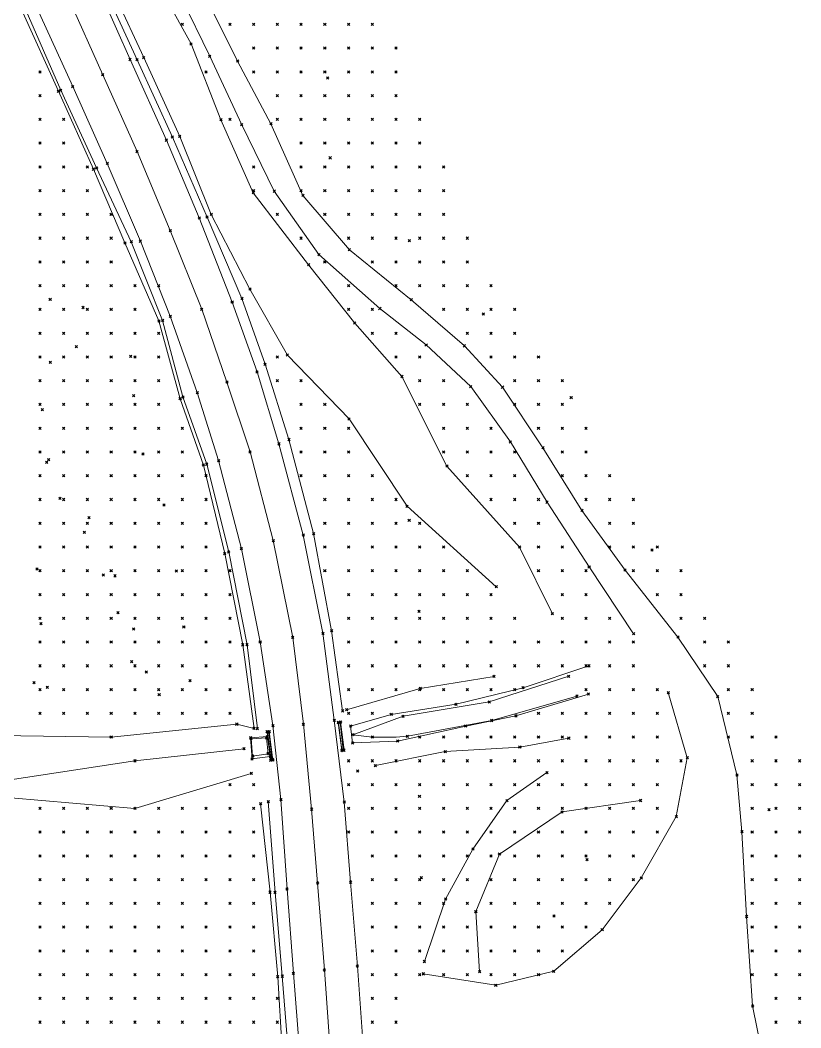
# Model space of a CAD drawing. Header units: metres. Extents: x 441556 to 446409, y 432338 to 461058.
# Drawn here: x 442443.4 to 442542, y 456340.5 to 456467.7 of the extents above; entities that cross this region are included whole.
import ezdxf

# ---------------------------------------------------------------- set-up
doc = ezdxf.new("R2010")
doc.units = ezdxf.units.M
doc.header["$MEASUREMENT"] = 0
doc.header["$PDMODE"] = 35
doc.header["$PDSIZE"] = 0.15
for name, color, linetype, lineweight in [('DTM-BRE-RevN_0', 2, 'Continuous', 0), ('DTM-BRE-RevN_GRP_ CAROSABIL', 2, 'Continuous', 0), ('DTM-BRE-RevN_GRP_AX', 2, 'Continuous', 0), ('DTM-BRE-RevN_GRP_CAMERA CADERE JOS', 2, 'Continuous', 0), ('DTM-BRE-RevN_GRP_CAMERA CADERE SUS', 2, 'Continuous', 0), ('DTM-BRE-RevN_GRP_DRUM DE PIATRA', 2, 'Continuous', 0), ('DTM-BRE-RevN_GRP_FIRUL APEI', 2, 'Continuous', 0), ('DTM-BRE-RevN_GRP_PARAPET BETON_JOS', 2, 'Continuous', 0), ('DTM-BRE-RevN_GRP_PARAPET BETON_SUS', 2, 'Continuous', 0), ('DTM-BRE-RevN_GRP_PARAPET METALIC', 2, 'Continuous', 0), ('DTM-BRE-RevN_GRP_RAU', 2, 'Continuous', 0), ('DTM-BRE-RevN_GRP_TALUZ JOS', 2, 'Continuous', 0), ('DTM-BRE-RevN_GRP_TALUZ SUS', 2, 'Continuous', 0), ('DTM-BRE-RevN_YP_RevK', 1, 'Continuous', 0), ('DTM-BRE-RevN_YP_RevK_0YP', 1, 'Continuous', 0), ('DTM-NOK-RevN_LIDAR_co_lidar', 91, 'Continuous', 0), ('DTM-NOK-RevN_RTK', 32, 'Continuous', 0)]:
    doc.layers.add(name, color=color, linetype=linetype, lineweight=lineweight)

msp = doc.modelspace()

# ---------------------------------------------------------------- linework, layer by layer
at = {"layer": 'DTM-BRE-RevN_0'}
msp.add_line((442485.156, 456378.57, 362.362), (442485.4, 456376.457, 362.264), dxfattribs=at)
at = {"layer": 'DTM-BRE-RevN_GRP_ CAROSABIL'}
for p, q in [((442453.118, 456472.096, 363.32), (442457.287, 456462.733, 363.395)), ((442445.336, 456469.636, 363.404), (442450.05, 456459.315, 363.387)), ((442457.287, 456462.733, 363.395), (442461.88, 456452.548, 363.47)), ((442450.05, 456459.315, 363.387), (442454.413, 456449.616, 363.423)), ((442461.88, 456452.548, 363.47), (442466.032, 456442.732, 363.598)), ((442454.413, 456449.616, 363.423), (442458.591, 456439.796, 363.486)), ((442466.032, 456442.732, 363.598), (442470.185, 456432.099, 363.715)), ((442458.591, 456439.796, 363.486), (442462.368, 456430.315, 363.522)), ((442470.185, 456432.099, 363.715), (442473.329, 456423.286, 363.771)), ((442462.368, 456430.315, 363.522), (442465.782, 456420.674, 363.568)), ((442473.329, 456423.286, 363.771), (442476.094, 456414.211, 363.845)), ((442465.782, 456420.674, 363.568), (442468.468, 456412.088, 363.626)), ((442476.094, 456414.211, 363.845), (442479.173, 456402.695, 363.879)), ((442468.468, 456412.088, 363.626), (442471.355, 456400.974, 363.659)), ((442479.173, 456402.695, 363.879), (442481.65, 456390.29, 363.858)), ((442471.355, 456400.974, 363.659), (442473.724, 456389.201, 363.646)), ((442481.65, 456390.29, 363.858), (442483.076, 456379.303, 363.857)), ((442473.724, 456389.201, 363.646), (442475.333, 456378.632, 363.679)), ((442483.076, 456379.303, 363.857), (442484.355, 456368.977, 363.865)), ((442475.333, 456378.632, 363.679), (442476.34, 456369.301, 363.765)), ((442476.34, 456369.301, 363.765), (442477.119, 456357.994, 363.806)), ((442484.355, 456368.977, 363.865), (442485.143, 456358.87, 363.88)), ((442485.143, 456358.87, 363.88), (442486.005, 456348.287, 363.817)), ((442477.119, 456357.994, 363.806), (442477.93, 456347.372, 363.917)), ((442486.005, 456348.287, 363.817), (442486.878, 456336.292, 363.698)), ((442477.93, 456347.372, 363.917), (442478.792, 456336.227, 363.826))]:
    msp.add_line(p, q, dxfattribs=at)
at = {"layer": 'DTM-BRE-RevN_GRP_AX'}
for p, q in [((442453.838, 456460.803, 363.414), (442449.432, 456470.713, 363.38)), ((442458.168, 456451.103, 363.469), (442453.838, 456460.803, 363.414)), ((442462.357, 456441.136, 363.558), (442458.168, 456451.103, 363.469)), ((442466.341, 456431.207, 363.6), (442462.357, 456441.136, 363.558)), ((442469.525, 456422.014, 363.668), (442466.341, 456431.207, 363.6)), ((442472.441, 456413.179, 363.734), (442469.525, 456422.014, 363.668)), ((442475.387, 456401.999, 363.786), (442472.441, 456413.179, 363.734)), ((442477.846, 456389.781, 363.769), (442475.387, 456401.999, 363.786)), ((442479.194, 456378.8, 363.782), (442477.846, 456389.781, 363.769)), ((442480.228, 456368.09, 363.837), (442479.194, 456378.8, 363.782)), ((442480.977, 456358.755, 363.836), (442480.228, 456368.09, 363.837)), ((442481.831, 456347.801, 363.813), (442480.977, 456358.755, 363.836)), ((442482.694, 456336.213, 363.773), (442481.831, 456347.801, 363.813))]:
    msp.add_line(p, q, dxfattribs=at)
at = {"layer": 'DTM-BRE-RevN_GRP_CAMERA CADERE JOS'}
for p, q in [((442472.572, 456376.983, 361.587), (442474.537, 456377.086, 361.693)), ((442472.773, 456374.794, 361.653), (442472.572, 456376.983, 361.587)), ((442474.537, 456377.086, 361.693), (442474.731, 456375.094, 361.7)), ((442474.731, 456375.094, 361.7), (442472.773, 456374.794, 361.653))]:
    msp.add_line(p, q, dxfattribs=at)
at = {"layer": 'DTM-BRE-RevN_GRP_CAMERA CADERE SUS'}
for p, q in [((442472.506, 456377.098, 363.563), (442474.642, 456377.258, 363.465)), ((442472.696, 456374.427, 363.49), (442472.506, 456377.098, 363.563)), ((442474.642, 456377.258, 363.465), (442474.996, 456374.73, 363.389)), ((442474.996, 456374.73, 363.389), (442472.696, 456374.427, 363.49))]:
    msp.add_line(p, q, dxfattribs=at)
at = {"layer": 'DTM-BRE-RevN_GRP_DRUM DE PIATRA'}
for p, q in [((442467.361, 456463.148, 359.989), (442462.612, 456472.888, 360.141)), ((442470.872, 456462.523, 359.844), (442466.137, 456471.992, 360.158)), ((442471.393, 456454.501, 359.556), (442467.361, 456463.148, 359.989)), ((442475.082, 456454.62, 359.578), (442470.872, 456462.523, 359.844)), ((442475.507, 456446.106, 359.486), (442471.393, 456454.501, 359.556)), ((442479.126, 456445.576, 359.543), (442475.082, 456454.62, 359.578)), ((442481.147, 456438.101, 358.918), (442475.507, 456446.106, 359.486)), ((442484.99, 456438.705, 358.394), (442479.126, 456445.576, 359.543)), ((442492.821, 456432.409, 357.343), (442484.99, 456438.705, 358.394)), ((442488.843, 456431.298, 357.827), (442481.147, 456438.101, 358.918)), ((442499.524, 456426.584, 357.148), (442492.821, 456432.409, 357.343)), ((442494.697, 456426.688, 357.427), (442488.843, 456431.298, 357.827)), ((442500.33, 456421.428, 357.344), (442494.697, 456426.688, 357.427)), ((442504.339, 456421.362, 357.465), (442499.524, 456426.584, 357.148)), ((442505.335, 456414.454, 357.712), (442500.33, 456421.428, 357.344)), ((442509.449, 456413.721, 357.722), (442504.339, 456421.362, 357.465)), ((442509.968, 456406.845, 357.968), (442505.335, 456414.454, 357.712)), ((442514.382, 456405.803, 358.012), (442509.449, 456413.721, 357.722)), ((442515.286, 456398.674, 358.222), (442509.968, 456406.845, 357.968)), ((442519.82, 456398.268, 358.151), (442514.382, 456405.803, 358.012)), ((442520.906, 456390.241, 358.509), (442515.286, 456398.674, 358.222)), ((442526.508, 456389.819, 358.44), (442519.82, 456398.268, 358.151)), ((442531.525, 456382.302, 358.539), (442526.508, 456389.819, 358.44)), ((442527.689, 456374.583, 358.777), (442525.28, 456382.797, 358.623)), ((442533.96, 456372.416, 358.948), (442531.525, 456382.302, 358.539)), ((442526.3, 456367.148, 359.172), (442527.689, 456374.583, 358.777)), ((442534.582, 456365.247, 359.062), (442533.96, 456372.416, 358.948)), ((442521.861, 456359.404, 359.561), (442526.3, 456367.148, 359.172)), ((442535.172, 456354.54, 359.38), (442534.582, 456365.247, 359.062)), ((442516.93, 456352.872, 359.964), (442521.861, 456359.404, 359.561)), ((442535.936, 456343.25, 359.613), (442535.172, 456354.54, 359.38)), ((442510.815, 456347.633, 360.697), (442516.93, 456352.872, 359.964)), ((442494.327, 456347.297, 363.164), (442503.499, 456345.862, 361.576)), ((442503.499, 456345.862, 361.576), (442510.815, 456347.633, 360.697)), ((442537.954, 456333.377, 359.667), (442535.936, 456343.25, 359.613))]:
    msp.add_line(p, q, dxfattribs=at)
at = {"layer": 'DTM-BRE-RevN_GRP_FIRUL APEI'}
for p, q in [((442502.669, 456381.626, 360.351), (442512.702, 456384.864, 359.31)), ((442491.778, 456379.823, 360.875), (442502.669, 456381.626, 360.351)), ((442502.976, 456379.281, 360.301), (442513.737, 456382.355, 359.23)), ((442492.333, 456377.292, 360.782), (442502.976, 456379.281, 360.301)), ((442471.688, 456375.71, 362.218), (442457.9, 456374.189, 367.179)), ((442457.9, 456374.189, 367.179), (442441.598, 456371.715, 369.459))]:
    msp.add_line(p, q, dxfattribs=at)
at = {"layer": 'DTM-BRE-RevN_GRP_PARAPET BETON_JOS'}
for p, q in [((442483.59, 456379.04, 363.876), (442483.889, 456379.101, 363.755)), ((442484.062, 456375.477, 363.831), (442483.59, 456379.04, 363.876)), ((442483.889, 456379.101, 363.755), (442484.318, 456375.534, 363.654)), ((442474.6, 456377.878, 363.492), (442474.866, 456377.873, 363.708)), ((442475.073, 456374.263, 363.659), (442474.6, 456377.878, 363.492)), ((442474.866, 456377.873, 363.708), (442475.327, 456374.28, 363.649)), ((442484.318, 456375.534, 363.654), (442484.062, 456375.477, 363.831)), ((442475.327, 456374.28, 363.649), (442475.073, 456374.263, 363.659))]:
    msp.add_line(p, q, dxfattribs=at)
at = {"layer": 'DTM-BRE-RevN_GRP_PARAPET BETON_SUS'}
for p, q in [((442483.612, 456379.018, 364.231), (442483.822, 456379.064, 364.188)), ((442484.057, 456375.543, 364.179), (442483.612, 456379.018, 364.231)), ((442483.822, 456379.064, 364.188), (442484.23, 456375.563, 364.173)), ((442474.661, 456377.82, 364.053), (442474.832, 456377.866, 364.051)), ((442475.096, 456374.33, 364.06), (442474.661, 456377.82, 364.053)), ((442474.832, 456377.866, 364.051), (442475.242, 456374.376, 364.08)), ((442484.23, 456375.563, 364.173), (442484.057, 456375.543, 364.179)), ((442475.242, 456374.376, 364.08), (442475.096, 456374.33, 364.06))]:
    msp.add_line(p, q, dxfattribs=at)
at = {"layer": 'DTM-BRE-RevN_GRP_PARAPET METALIC'}
for p, q in [((442458.179, 456462.701, 363.413), (442453.759, 456472.385, 363.329)), ((442462.636, 456452.941, 363.464), (442458.179, 456462.701, 363.413)), ((442467.021, 456442.836, 363.566), (442462.636, 456452.941, 363.464)), ((442471.425, 456432.569, 363.775), (442467.021, 456442.836, 363.566)), ((442474.353, 456424.25, 363.85), (442471.425, 456432.569, 363.775)), ((442477.364, 456414.757, 363.899), (442474.353, 456424.25, 363.85)), ((442480.482, 456402.875, 363.892), (442477.364, 456414.757, 363.899)), ((442482.741, 456390.609, 363.848), (442480.482, 456402.875, 363.892)), ((442484.14, 456380.5, 363.814), (442482.741, 456390.609, 363.848))]:
    msp.add_line(p, q, dxfattribs=at)
at = {"layer": 'DTM-BRE-RevN_GRP_RAU'}
for p, q in [((442493.956, 456383.336, 363.625), (442503.27, 456384.849, 363.128)), ((442484.644, 456380.645, 363.656), (442493.956, 456383.336, 363.625)), ((442470.777, 456378.821, 365.528), (442454.901, 456377.188, 368.7)), ((442454.901, 456377.188, 368.7), (442439.932, 456377.407, 372.011)), ((442506.53, 456375.923, 364.198), (442512.721, 456377.052, 364.38)), ((442488.281, 456373.598, 364.129), (442497.103, 456375.35, 363.68)), ((442497.103, 456375.35, 363.68), (442506.53, 456375.923, 364.198)), ((442472.599, 456372.6, 364.838), (442457.9, 456368.19, 368.125)), ((442457.9, 456368.19, 368.125), (442442.238, 456369.53, 370.838))]:
    msp.add_line(p, q, dxfattribs=at)
at = {"layer": 'DTM-BRE-RevN_GRP_TALUZ JOS'}
for p, q in [((442464.992, 456464.694, 360.155), (442459.587, 456474.546, 360.366)), ((442468.763, 456455.122, 359.827), (442464.992, 456464.694, 360.155)), ((442472.845, 456445.903, 359.755), (442468.763, 456455.122, 359.827)), ((442479.84, 456436.82, 359.126), (442472.845, 456445.903, 359.755)), ((442485.668, 456429.452, 358.102), (442479.84, 456436.82, 359.126)), ((442491.628, 456422.71, 358.154), (442485.668, 456429.452, 358.102)), ((442497.312, 456411.394, 358.505), (442491.628, 456422.71, 358.154)), ((442506.496, 456401.183, 358.088), (442497.312, 456411.394, 358.505)), ((442510.647, 456392.768, 358.416), (442506.496, 456401.183, 358.088)), ((442506.931, 456383.411, 359.918), (442515.251, 456386.182, 359.004)), ((442498.483, 456381.328, 360.724), (442506.931, 456383.411, 359.918)), ((442506.031, 456379.869, 360.017), (442515.197, 456382.612, 359.066)), ((442490.274, 456380.052, 360.973), (442498.483, 456381.328, 360.724)), ((442499.694, 456378.583, 360.628), (442506.031, 456379.869, 360.017)), ((442491.089, 456376.688, 360.859), (442499.694, 456378.583, 360.628)), ((442511.861, 456367.739, 359.924), (442521.782, 456369.182, 359.381)), ((442503.961, 456362.424, 360.902), (442511.861, 456367.739, 359.924)), ((442500.972, 456355.165, 360.83), (442503.961, 456362.424, 360.902)), ((442501.439, 456347.569, 361.724), (442500.972, 456355.165, 360.83))]:
    msp.add_line(p, q, dxfattribs=at)
at = {"layer": 'DTM-BRE-RevN_GRP_TALUZ SUS'}
for p, q in [((442459.009, 456462.978, 363.352), (442454.361, 456473.084, 363.25)), ((442463.568, 456453.018, 363.387), (442459.009, 456462.978, 363.352)), ((442467.54, 456443.18, 363.533), (442463.568, 456453.018, 363.387)), ((442472.434, 456433.739, 363.63), (442467.54, 456443.18, 363.533)), ((442477.163, 456425.423, 363.45), (442472.434, 456433.739, 363.63)), ((442484.95, 456417.354, 363.183), (442477.163, 456425.423, 363.45)), ((442492.276, 456406.327, 362.898), (442484.95, 456417.354, 363.183)), ((442503.543, 456396.176, 362.347), (442492.276, 456406.327, 362.898)), ((442504.896, 456369.176, 364.293), (442509.956, 456372.708, 364.692)), ((442500.599, 456363.054, 364.043), (442504.896, 456369.176, 364.293)), ((442497.159, 456356.738, 363.969), (442500.599, 456363.054, 364.043)), ((442494.481, 456348.854, 363.256), (442497.159, 456356.738, 363.969))]:
    msp.add_line(p, q, dxfattribs=at)
at = {"layer": 'DTM-BRE-RevN_YP_RevK'}
for p, q in [((442472.953, 456378.28, 363.806), (442470.777, 456378.821, 365.528)), ((442490.274, 456380.052, 360.973), (442485.156, 456378.57, 362.362)), ((442491.778, 456379.823, 360.875), (442485.432, 456377.492, 361.371)), ((442485.4, 456376.457, 362.264), (442491.089, 456376.688, 360.859)), ((442487.894, 456377.188, 362.128), (442485.432, 456377.492, 361.371)), ((442490.893, 456377.188, 362.083), (442487.894, 456377.188, 362.128)), ((442492.333, 456377.292, 360.782), (442490.893, 456377.188, 362.083))]:
    msp.add_line(p, q, dxfattribs=at)
at = {"layer": 'DTM-BRE-RevN_YP_RevK_0YP'}
for p, q in [((442448.245, 456458.72, 363.536), (442443.749, 456468.678, 363.455)), ((442444.148, 456468.856, 363.085), (442448.529, 456458.84, 363.201)), ((442452.671, 456448.887, 363.514), (442448.245, 456458.72, 363.536)), ((442448.529, 456458.84, 363.201), (442453.053, 456449.045, 363.116)), ((442456.632, 456439.572, 363.867), (442452.671, 456448.887, 363.514)), ((442453.053, 456449.045, 363.116), (442457.445, 456439.715, 363.145)), ((442460.934, 456429.727, 363.683), (442456.632, 456439.572, 363.867)), ((442457.445, 456439.715, 363.145), (442461.39, 456429.797, 363.196)), ((442463.617, 456419.907, 364.178), (442460.934, 456429.727, 363.683)), ((442461.39, 456429.797, 363.196), (442463.972, 456420.132, 363.264)), ((442466.554, 456411.527, 363.94), (442463.617, 456419.907, 364.178)), ((442463.972, 456420.132, 363.264), (442466.983, 456411.641, 363.321)), ((442469.257, 456400.357, 363.941), (442466.554, 456411.527, 363.94)), ((442466.983, 456411.641, 363.321), (442469.746, 456400.561, 363.494)), ((442469.746, 456400.561, 363.494), (442472.067, 456388.843, 363.26)), ((442471.53, 456388.833, 363.961), (442469.257, 456400.357, 363.941)), ((442472.953, 456378.28, 363.806), (442471.53, 456388.833, 363.961)), ((442472.067, 456388.843, 363.26), (442473.372, 456378.251, 363.073)), ((442474.973, 456357.611, 364.089), (442473.775, 456368.782, 364.138)), ((442474.74, 456369.045, 363.59), (442475.599, 456357.572, 363.596)), ((442475.941, 456346.931, 364.091), (442474.973, 456357.611, 364.089)), ((442475.599, 456357.572, 363.596), (442476.517, 456347.003, 363.765)), ((442476.517, 456347.003, 363.765), (442477.389, 456336.115, 363.765)), ((442476.588, 456336.018, 364.166), (442475.941, 456346.931, 364.091))]:
    msp.add_line(p, q, dxfattribs=at)
at = {"layer": 'DTM-NOK-RevN_LIDAR_co_lidar'}
for p in [(442463.899, 456467.169, 360.399), (442469.898, 456467.169, 360.074), (442472.897, 456467.169, 359.987), (442475.896, 456467.169, 359.946), (442478.896, 456467.169, 360.051), (442481.895, 456467.169, 360.268), (442484.894, 456467.169, 359.397), (442487.894, 456467.169, 357.915), (442472.897, 456464.169, 360.016), (442475.896, 456464.169, 359.913), (442478.896, 456464.169, 359.947), (442481.895, 456464.169, 360.181), (442484.894, 456464.169, 359.745), (442487.894, 456464.169, 358.249), (442490.893, 456464.169, 357.22), (442445.903, 456461.17, 363.75), (442466.898, 456461.17, 360.299), (442472.897, 456461.17, 359.988), (442475.896, 456461.17, 359.901), (442478.896, 456461.17, 359.867), (442481.895, 456461.17, 360.134), (442484.894, 456461.17, 360.016), (442487.894, 456461.17, 358.785), (442490.893, 456461.17, 357.385), (442445.903, 456458.171, 363.868), (442475.896, 456458.171, 359.872), (442478.896, 456458.171, 359.861), (442481.895, 456458.171, 360.275), (442484.894, 456458.171, 360.285), (442487.894, 456458.171, 359.189), (442490.893, 456458.171, 357.624), (442445.903, 456455.171, 363.963), (442448.902, 456455.171, 363.765), (442469.898, 456455.171, 360.143), (442475.896, 456455.171, 359.843), (442478.896, 456455.171, 359.871), (442481.895, 456455.171, 360.117), (442484.894, 456455.171, 360.263), (442487.894, 456455.171, 359.278), (442490.893, 456455.171, 357.868), (442493.892, 456455.171, 357.067), (442445.903, 456452.172, 364.042), (442448.902, 456452.172, 363.896), (442478.896, 456452.172, 359.845), (442481.895, 456452.172, 359.905), (442484.894, 456452.172, 360.077), (442487.894, 456452.172, 359.231), (442490.893, 456452.172, 358.039), (442493.892, 456452.172, 357.215), (442445.903, 456449.173, 364.182), (442448.902, 456449.173, 364.151), (442451.901, 456449.173, 363.948), (442472.897, 456449.173, 360.002), (442478.896, 456449.173, 359.788), (442481.895, 456449.173, 359.871), (442484.894, 456449.173, 359.981), (442487.894, 456449.173, 359.366), (442490.893, 456449.173, 358.229), (442493.892, 456449.173, 357.376), (442496.892, 456449.173, 356.999), (442445.903, 456446.173, 364.481), (442448.902, 456446.173, 364.56), (442451.901, 456446.173, 364.428), (442472.897, 456446.173, 360.279), (442478.896, 456446.173, 359.758), (442481.895, 456446.173, 359.751), (442484.894, 456446.173, 359.896), (442487.894, 456446.173, 359.436), (442490.893, 456446.173, 358.489), (442493.892, 456446.173, 357.578), (442496.892, 456446.173, 357.063), (442445.903, 456443.174, 364.783), (442448.902, 456443.174, 365.029), (442451.901, 456443.174, 365.004), (442454.901, 456443.174, 364.32), (442475.896, 456443.174, 359.885), (442481.895, 456443.174, 359.503), (442484.894, 456443.174, 359.585), (442487.894, 456443.174, 359.178), (442490.893, 456443.174, 358.586), (442493.892, 456443.174, 357.839), (442496.892, 456443.174, 357.212), (442445.903, 456440.175, 365), (442448.902, 456440.175, 365.413), (442451.901, 456440.175, 365.511), (442454.901, 456440.175, 364.903), (442478.896, 456440.175, 359.607), (442484.894, 456440.175, 359.052), (442487.894, 456440.175, 358.796), (442490.893, 456440.175, 358.456), (442493.892, 456440.175, 358.068), (442496.892, 456440.175, 357.402), (442499.891, 456440.175, 357.118), (442445.903, 456437.175, 365.341), (442448.902, 456437.175, 365.754), (442451.901, 456437.175, 365.893), (442454.901, 456437.175, 365.399), (442481.895, 456437.175, 359.068), (442487.894, 456437.175, 358.365), (442490.893, 456437.175, 358.274), (442493.892, 456437.175, 358.099), (442496.892, 456437.175, 357.518), (442499.891, 456437.175, 357.156), (442445.903, 456434.176, 365.653), (442448.902, 456434.176, 365.953), (442451.901, 456434.176, 366.085), (442454.901, 456434.176, 365.812), (442457.9, 456434.176, 364.9), (442460.9, 456434.176, 363.738), (442484.894, 456434.176, 358.497), (442490.893, 456434.176, 357.967), (442493.892, 456434.176, 357.821), (442496.892, 456434.176, 357.457), (442499.891, 456434.176, 357.209), (442502.89, 456434.176, 357.315), (442445.903, 456431.177, 365.956), (442448.902, 456431.177, 366.131), (442451.901, 456431.177, 366.249), (442454.901, 456431.177, 366.107), (442457.9, 456431.177, 365.419), (442484.894, 456431.177, 358.636), (442487.894, 456431.177, 358.092), (442496.892, 456431.177, 357.364), (442499.891, 456431.177, 357.265), (442502.89, 456431.177, 357.336), (442505.89, 456431.177, 357.512), (442445.903, 456428.177, 366.311), (442448.902, 456428.177, 366.434), (442451.901, 456428.177, 366.531), (442454.901, 456428.177, 366.358), (442457.9, 456428.177, 365.771), (442460.9, 456428.177, 364.537), (442487.894, 456428.177, 358.31), (442490.893, 456428.177, 357.958), (442499.891, 456428.177, 357.354), (442502.89, 456428.177, 357.366), (442505.89, 456428.177, 357.5), (442445.903, 456425.178, 366.701), (442448.902, 456425.178, 366.69), (442451.901, 456425.178, 366.736), (442454.901, 456425.178, 366.65), (442457.9, 456425.178, 366.25), (442460.9, 456425.178, 365.225), (442475.896, 456425.178, 363.923), (442490.893, 456425.178, 358.263), (442493.892, 456425.178, 357.876), (442502.89, 456425.178, 357.462), (442505.89, 456425.178, 357.547), (442508.889, 456425.178, 357.686), (442445.903, 456422.179, 367.05), (442448.902, 456422.179, 366.993), (442451.901, 456422.179, 367.002), (442454.901, 456422.179, 366.877), (442457.9, 456422.179, 366.512), (442460.9, 456422.179, 365.687), (442475.896, 456422.179, 363.981), (442478.896, 456422.179, 363.887), (442493.892, 456422.179, 358.208), (442496.892, 456422.179, 357.771), (442505.89, 456422.179, 357.663), (442508.889, 456422.179, 357.763), (442511.888, 456422.179, 357.778), (442445.903, 456419.179, 367.466), (442448.902, 456419.179, 367.366), (442451.901, 456419.179, 367.28), (442454.901, 456419.179, 367.093), (442457.9, 456419.179, 366.8), (442460.9, 456419.179, 366.129), (442478.896, 456419.179, 364.071), (442481.895, 456419.179, 363.8), (442493.892, 456419.179, 358.698), (442496.892, 456419.179, 358.002), (442499.891, 456419.179, 357.701), (442505.89, 456419.179, 357.787), (442508.889, 456419.179, 357.911), (442511.888, 456419.179, 357.983), (442445.903, 456416.18, 367.928), (442448.902, 456416.18, 367.715), (442451.901, 456416.18, 367.466), (442454.901, 456416.18, 367.208), (442457.9, 456416.18, 366.961), (442460.9, 456416.18, 366.548), (442463.899, 456416.18, 365.463), (442478.896, 456416.18, 364.141), (442481.895, 456416.18, 364.081), (442484.894, 456416.18, 363.72), (442496.892, 456416.18, 358.271), (442499.891, 456416.18, 357.812), (442502.89, 456416.18, 357.75), (442508.889, 456416.18, 357.972), (442511.888, 456416.18, 358.127), (442514.888, 456416.18, 358.034), (442445.903, 456413.181, 368.185), (442448.902, 456413.181, 367.903), (442451.901, 456413.181, 367.673), (442454.901, 456413.181, 367.437), (442457.9, 456413.181, 367.17), (442460.9, 456413.181, 366.771), (442463.899, 456413.181, 365.861), (442478.896, 456413.181, 364.096), (442481.895, 456413.181, 364.146), (442484.894, 456413.181, 363.862), (442496.892, 456413.181, 358.835), (442499.891, 456413.181, 358.112), (442502.89, 456413.181, 357.871), (442505.89, 456413.181, 357.911), (442511.888, 456413.181, 358.221), (442514.888, 456413.181, 358.232), (442445.903, 456410.181, 368.476), (442448.902, 456410.181, 368.202), (442451.901, 456410.181, 367.998), (442454.901, 456410.181, 367.68), (442457.9, 456410.181, 367.278), (442460.9, 456410.181, 366.719), (442463.899, 456410.181, 366.049), (442466.898, 456410.181, 364.435), (442478.896, 456410.181, 364.093), (442481.895, 456410.181, 364.192), (442484.894, 456410.181, 363.877), (442487.894, 456410.181, 363.558), (442499.891, 456410.181, 358.623), (442502.89, 456410.181, 358.069), (442505.89, 456410.181, 357.996), (442511.888, 456410.181, 358.219), (442514.888, 456410.181, 358.339), (442517.887, 456410.181, 357.706), (442445.903, 456407.182, 368.759), (442448.902, 456407.182, 368.522), (442451.901, 456407.182, 368.21), (442454.901, 456407.182, 367.849), (442457.9, 456407.182, 367.467), (442460.9, 456407.182, 366.996), (442463.899, 456407.182, 366.277), (442466.898, 456407.182, 365.049), (442481.895, 456407.182, 364.111), (442484.894, 456407.182, 363.825), (442487.894, 456407.182, 363.498), (442490.893, 456407.182, 363.284), (442502.89, 456407.182, 358.546), (442505.89, 456407.182, 358.133), (442508.889, 456407.182, 358.063), (442514.888, 456407.182, 358.363), (442517.887, 456407.182, 358.177), (442520.886, 456407.182, 357.221), (442445.903, 456404.183, 369.125), (442448.902, 456404.183, 368.829), (442451.901, 456404.183, 368.45), (442454.901, 456404.183, 368.049), (442457.9, 456404.183, 367.617), (442460.9, 456404.183, 367.074), (442463.899, 456404.183, 366.43), (442466.898, 456404.183, 365.4), (442481.895, 456404.183, 364.119), (442484.894, 456404.183, 364.082), (442487.894, 456404.183, 363.634), (442490.893, 456404.183, 363.368), (442493.892, 456404.183, 363.073), (442505.89, 456404.183, 358.375), (442508.889, 456404.183, 358.133), (442517.887, 456404.183, 358.406), (442520.886, 456404.183, 358.024), (442445.903, 456401.183, 369.45), (442448.902, 456401.183, 369.123), (442451.901, 456401.183, 368.695), (442454.901, 456401.183, 368.297), (442457.9, 456401.183, 367.78), (442460.9, 456401.183, 367.197), (442463.899, 456401.183, 366.594), (442466.898, 456401.183, 365.71), (442481.895, 456401.183, 364.12), (442484.894, 456401.183, 364.196), (442487.894, 456401.183, 363.987), (442490.893, 456401.183, 363.485), (442493.892, 456401.183, 363.294), (442496.892, 456401.183, 362.874), (442508.889, 456401.183, 358.415), (442511.888, 456401.183, 358.292), (442517.887, 456401.183, 358.47), (442520.886, 456401.183, 358.49), (442523.886, 456401.183, 358.264), (442445.903, 456398.184, 369.729), (442448.902, 456398.184, 369.325), (442451.901, 456398.184, 368.851), (442454.901, 456398.184, 368.385), (442457.9, 456398.184, 367.876), (442460.9, 456398.184, 367.325), (442463.899, 456398.184, 366.789), (442466.898, 456398.184, 365.95), (442469.898, 456398.184, 364.119), (442481.895, 456398.184, 364.089), (442484.894, 456398.184, 364.295), (442487.894, 456398.184, 364.248), (442490.893, 456398.184, 363.86), (442493.892, 456398.184, 363.422), (442496.892, 456398.184, 363.068), (442499.891, 456398.184, 362.64), (442508.889, 456398.184, 359.048), (442511.888, 456398.184, 358.611), (442514.888, 456398.184, 358.434), (442520.886, 456398.184, 358.587), (442523.886, 456398.184, 358.686), (442526.885, 456398.184, 358.597), (442445.903, 456395.184, 369.94), (442448.902, 456395.184, 369.56), (442451.901, 456395.184, 369.027), (442454.901, 456395.184, 368.457), (442457.9, 456395.184, 367.913), (442460.9, 456395.184, 367.44), (442463.899, 456395.184, 366.926), (442466.898, 456395.184, 366.116), (442469.898, 456395.184, 364.395), (442484.894, 456395.184, 364.309), (442487.894, 456395.184, 364.304), (442490.893, 456395.184, 364.116), (442493.892, 456395.184, 363.62), (442496.892, 456395.184, 363.26), (442499.891, 456395.184, 363.058), (442502.89, 456395.184, 362.552), (442511.888, 456395.184, 358.977), (442514.888, 456395.184, 358.607), (442523.886, 456395.184, 358.744), (442526.885, 456395.184, 358.86), (442445.903, 456392.185, 370.262), (442448.902, 456392.185, 369.762), (442451.901, 456392.185, 369.238), (442454.901, 456392.185, 368.679), (442457.9, 456392.185, 368.033), (442460.9, 456392.185, 367.451), (442463.899, 456392.185, 366.964), (442466.898, 456392.185, 366.285), (442469.898, 456392.185, 364.96), (442484.894, 456392.185, 364.247), (442487.894, 456392.185, 364.369), (442490.893, 456392.185, 364.201), (442493.892, 456392.185, 363.783), (442496.892, 456392.185, 363.458), (442499.891, 456392.185, 363.276), (442502.89, 456392.185, 362.911), (442505.89, 456392.185, 361.637), (442511.888, 456392.185, 359.202), (442514.888, 456392.185, 358.792), (442517.887, 456392.185, 358.642), (442526.885, 456392.185, 358.86), (442529.884, 456392.185, 359.022), (442445.903, 456389.186, 370.529), (442448.902, 456389.186, 369.98), (442451.901, 456389.186, 369.456), (442454.901, 456389.186, 368.847), (442457.9, 456389.186, 368.188), (442460.9, 456389.186, 367.568), (442463.899, 456389.186, 367.068), (442466.898, 456389.186, 366.386), (442469.898, 456389.186, 365.381), (442484.894, 456389.186, 364.133), (442487.894, 456389.186, 364.345), (442490.893, 456389.186, 364.263), (442493.892, 456389.186, 363.964), (442496.892, 456389.186, 363.711), (442499.891, 456389.186, 363.519), (442502.89, 456389.186, 363.049), (442505.89, 456389.186, 361.873), (442508.889, 456389.186, 360.422), (442511.888, 456389.186, 359.435), (442514.888, 456389.186, 358.977), (442517.887, 456389.186, 358.824), (442520.886, 456389.186, 358.752), (442529.884, 456389.186, 358.965), (442532.884, 456389.186, 359.07), (442445.903, 456386.186, 370.764), (442448.902, 456386.186, 370.222), (442451.901, 456386.186, 369.63), (442454.901, 456386.186, 368.939), (442457.9, 456386.186, 368.246), (442460.9, 456386.186, 367.649), (442463.899, 456386.186, 367.172), (442466.898, 456386.186, 366.546), (442469.898, 456386.186, 365.485), (442484.894, 456386.186, 364.044), (442487.894, 456386.186, 364.278), (442490.893, 456386.186, 364.277), (442493.892, 456386.186, 364.063), (442496.892, 456386.186, 363.871), (442499.891, 456386.186, 363.643), (442502.89, 456386.186, 362.97), (442505.89, 456386.186, 361.832), (442508.889, 456386.186, 360.574), (442511.888, 456386.186, 359.607), (442514.888, 456386.186, 359.152), (442517.887, 456386.186, 358.99), (442520.886, 456386.186, 358.874), (442529.884, 456386.186, 358.895), (442532.884, 456386.186, 358.97), (442445.903, 456383.187, 370.89), (442448.902, 456383.187, 370.279), (442451.901, 456383.187, 369.605), (442454.901, 456383.187, 368.914), (442457.9, 456383.187, 368.236), (442460.9, 456383.187, 367.682), (442463.899, 456383.187, 367.268), (442466.898, 456383.187, 366.774), (442469.898, 456383.187, 365.763), (442484.894, 456383.187, 363.965), (442487.894, 456383.187, 364.003), (442490.893, 456383.187, 363.917), (442493.892, 456383.187, 363.572), (442496.892, 456383.187, 363.211), (442499.891, 456383.187, 362.793), (442502.89, 456383.187, 362.084), (442505.89, 456383.187, 361.2), (442514.888, 456383.187, 359.529), (442517.887, 456383.187, 359.232), (442520.886, 456383.187, 358.943), (442523.886, 456383.187, 358.807), (442532.884, 456383.187, 358.882), (442535.883, 456383.187, 358.985), (442445.903, 456380.188, 370.945), (442448.902, 456380.188, 370.333), (442451.901, 456380.188, 369.506), (442454.901, 456380.188, 368.857), (442457.9, 456380.188, 368.292), (442460.9, 456380.188, 367.879), (442463.899, 456380.188, 367.449), (442466.898, 456380.188, 366.929), (442469.898, 456380.188, 365.807), (442484.894, 456380.188, 363.167), (442487.894, 456380.188, 362.814), (442508.889, 456380.188, 361.286), (442511.888, 456380.188, 361.311), (442514.888, 456380.188, 360.903), (442517.887, 456380.188, 360.106), (442520.886, 456380.188, 359.313), (442523.886, 456380.188, 358.907), (442532.884, 456380.188, 358.877), (442535.883, 456380.188, 359.062), (442454.901, 456377.188, 368.7), (442487.894, 456377.188, 362.128), (442493.892, 456377.188, 362.161), (442496.892, 456377.188, 362.324), (442499.891, 456377.188, 362.53), (442502.89, 456377.188, 362.584), (442505.89, 456377.188, 362.843), (442508.889, 456377.188, 363.361), (442511.888, 456377.188, 363.395), (442514.888, 456377.188, 362.642), (442517.887, 456377.188, 361.525), (442520.886, 456377.188, 360.321), (442523.886, 456377.188, 359.313), (442532.884, 456377.188, 358.955), (442535.883, 456377.188, 359.151), (442538.882, 456377.188, 359.063), (442457.9, 456374.189, 367.179), (442484.894, 456374.189, 363.443), (442487.894, 456374.189, 363.438), (442490.893, 456374.189, 363.596), (442493.892, 456374.189, 363.803), (442496.892, 456374.189, 364.01), (442499.891, 456374.189, 364.181), (442502.89, 456374.189, 364.285), (442505.89, 456374.189, 364.371), (442508.889, 456374.189, 364.29), (442511.888, 456374.189, 363.781), (442514.888, 456374.189, 363.012), (442517.887, 456374.189, 362.217), (442520.886, 456374.189, 361.05), (442523.886, 456374.189, 359.716), (442526.885, 456374.189, 359.231), (442535.883, 456374.189, 359.237), (442538.882, 456374.189, 359.231), (442541.882, 456374.189, 359.196), (442469.898, 456371.19, 365.972), (442472.897, 456371.19, 364.938), (442484.894, 456371.19, 364.089), (442487.894, 456371.19, 364.341), (442490.893, 456371.19, 364.444), (442493.892, 456371.19, 364.358), (442496.892, 456371.19, 364.413), (442499.891, 456371.19, 364.43), (442502.89, 456371.19, 364.384), (442505.89, 456371.19, 364.184), (442508.889, 456371.19, 363.49), (442511.888, 456371.19, 362.581), (442514.888, 456371.19, 362.024), (442517.887, 456371.19, 361.451), (442520.886, 456371.19, 360.419), (442523.886, 456371.19, 359.614), (442535.883, 456371.19, 359.385), (442538.882, 456371.19, 359.415), (442541.882, 456371.19, 359.256), (442445.903, 456368.19, 370.206), (442448.902, 456368.19, 369.796), (442451.901, 456368.19, 369.299), (442454.901, 456368.19, 368.7), (442457.9, 456368.19, 368.125), (442460.9, 456368.19, 367.448), (442463.899, 456368.19, 367.316), (442466.898, 456368.19, 366.735), (442469.898, 456368.19, 366.367), (442472.897, 456368.19, 365.353), (442484.894, 456368.19, 364.027), (442487.894, 456368.19, 364.116), (442490.893, 456368.19, 364.239), (442493.892, 456368.19, 364.262), (442496.892, 456368.19, 364.29), (442499.891, 456368.19, 364.228), (442502.89, 456368.19, 363.956), (442505.89, 456368.19, 362.96), (442508.889, 456368.19, 361.67), (442511.888, 456368.19, 360.867), (442514.888, 456368.19, 360.426), (442517.887, 456368.19, 360.108), (442520.886, 456368.19, 359.705), (442523.886, 456368.19, 359.481), (442535.883, 456368.19, 359.507), (442538.882, 456368.19, 359.568), (442541.882, 456368.19, 359.416), (442445.903, 456365.191, 370.114), (442448.902, 456365.191, 369.476), (442451.901, 456365.191, 368.807), (442454.901, 456365.191, 368.01), (442457.9, 456365.191, 367.546), (442460.9, 456365.191, 367.094), (442463.899, 456365.191, 366.664), (442466.898, 456365.191, 366.114), (442469.898, 456365.191, 365.568), (442472.897, 456365.191, 365.131), (442484.894, 456365.191, 364.021), (442487.894, 456365.191, 364.055), (442490.893, 456365.191, 364.079), (442493.892, 456365.191, 364.118), (442496.892, 456365.191, 364.109), (442499.891, 456365.191, 363.754), (442502.89, 456365.191, 362.845), (442505.89, 456365.191, 361.411), (442508.889, 456365.191, 360.34), (442511.888, 456365.191, 360.053), (442514.888, 456365.191, 359.904), (442517.887, 456365.191, 359.762), (442520.886, 456365.191, 359.68), (442523.886, 456365.191, 359.589), (442535.883, 456365.191, 359.445), (442538.882, 456365.191, 359.505), (442541.882, 456365.191, 359.482), (442445.903, 456362.192, 370.211), (442448.902, 456362.192, 369.504), (442451.901, 456362.192, 368.897), (442454.901, 456362.192, 368.333), (442457.9, 456362.192, 367.841), (442460.9, 456362.192, 367.342), (442463.899, 456362.192, 366.844), (442466.898, 456362.192, 366.496), (442469.898, 456362.192, 365.981), (442472.897, 456362.192, 365.272), (442487.894, 456362.192, 364.057), (442490.893, 456362.192, 364.042), (442493.892, 456362.192, 364.089), (442496.892, 456362.192, 363.875), (442499.891, 456362.192, 362.627), (442502.89, 456362.192, 361.265), (442505.89, 456362.192, 360.597), (442508.889, 456362.192, 360.323), (442511.888, 456362.192, 360.161), (442514.888, 456362.192, 360.013), (442517.887, 456362.192, 359.833), (442520.886, 456362.192, 359.752), (442535.883, 456362.192, 359.413), (442538.882, 456362.192, 359.465), (442541.882, 456362.192, 359.519), (442445.903, 456359.192, 370.779), (442448.902, 456359.192, 370.014), (442451.901, 456359.192, 369.314), (442454.901, 456359.192, 368.601), (442457.9, 456359.192, 368.117), (442460.9, 456359.192, 367.651), (442463.899, 456359.192, 367.118), (442466.898, 456359.192, 366.712), (442469.898, 456359.192, 366.245), (442472.897, 456359.192, 365.286), (442487.894, 456359.192, 364.052), (442490.893, 456359.192, 364.042), (442493.892, 456359.192, 364.106), (442496.892, 456359.192, 363.822), (442499.891, 456359.192, 362.287), (442502.89, 456359.192, 360.877), (442505.89, 456359.192, 360.484), (442508.889, 456359.192, 360.375), (442511.888, 456359.192, 360.211), (442514.888, 456359.192, 360.091), (442517.887, 456359.192, 359.925), (442520.886, 456359.192, 359.827), (442535.883, 456359.192, 359.482), (442538.882, 456359.192, 359.525), (442541.882, 456359.192, 359.62), (442445.903, 456356.193, 370.826), (442448.902, 456356.193, 370.084), (442451.901, 456356.193, 369.546), (442454.901, 456356.193, 368.911), (442457.9, 456356.193, 368.249), (442460.9, 456356.193, 367.676), (442463.899, 456356.193, 367.197), (442466.898, 456356.193, 366.574), (442469.898, 456356.193, 366.06), (442472.897, 456356.193, 365.441), (442487.894, 456356.193, 364.033), (442490.893, 456356.193, 364.016), (442493.892, 456356.193, 364.109), (442496.892, 456356.193, 363.527), (442499.891, 456356.193, 362.077), (442502.89, 456356.193, 360.864), (442505.89, 456356.193, 360.474), (442508.889, 456356.193, 360.397), (442511.888, 456356.193, 360.322), (442514.888, 456356.193, 360.21), (442517.887, 456356.193, 359.976), (442535.883, 456356.193, 359.617), (442538.882, 456356.193, 359.618), (442541.882, 456356.193, 359.684), (442445.903, 456353.194, 370.781), (442448.902, 456353.194, 370.087), (442451.901, 456353.194, 369.468), (442454.901, 456353.194, 368.843), (442457.9, 456353.194, 368.279), (442460.9, 456353.194, 367.663), (442463.899, 456353.194, 367.24), (442466.898, 456353.194, 366.579), (442469.898, 456353.194, 366.125), (442472.897, 456353.194, 365.592), (442487.894, 456353.194, 363.974), (442490.893, 456353.194, 363.918), (442493.892, 456353.194, 364.043), (442496.892, 456353.194, 363.545), (442499.891, 456353.194, 362.286), (442502.89, 456353.194, 361.053), (442505.89, 456353.194, 360.526), (442508.889, 456353.194, 360.456), (442511.888, 456353.194, 360.399), (442514.888, 456353.194, 360.29), (442535.883, 456353.194, 359.694), (442538.882, 456353.194, 359.685), (442541.882, 456353.194, 359.666), (442445.903, 456350.194, 370.823), (442448.902, 456350.194, 370.198), (442451.901, 456350.194, 369.557), (442454.901, 456350.194, 368.977), (442457.9, 456350.194, 368.404), (442460.9, 456350.194, 367.732), (442463.899, 456350.194, 367.261), (442466.898, 456350.194, 366.722), (442469.898, 456350.194, 366.081), (442472.897, 456350.194, 365.559), (442487.894, 456350.194, 363.899), (442490.893, 456350.194, 363.806), (442493.892, 456350.194, 363.887), (442496.892, 456350.194, 363.36), (442499.891, 456350.194, 362.466), (442502.89, 456350.194, 361.431), (442505.89, 456350.194, 360.752), (442508.889, 456350.194, 360.675), (442511.888, 456350.194, 360.688), (442535.883, 456350.194, 359.778), (442538.882, 456350.194, 359.725), (442541.882, 456350.194, 359.824), (442445.903, 456347.195, 371.187), (442448.902, 456347.195, 370.535), (442451.901, 456347.195, 369.795), (442454.901, 456347.195, 369.076), (442457.9, 456347.195, 368.347), (442460.9, 456347.195, 367.658), (442463.899, 456347.195, 367.397), (442466.898, 456347.195, 366.903), (442469.898, 456347.195, 366.256), (442472.897, 456347.195, 365.554), (442487.894, 456347.195, 363.838), (442490.893, 456347.195, 363.608), (442493.892, 456347.195, 363.432), (442496.892, 456347.195, 363.007), (442499.891, 456347.195, 362.447), (442502.89, 456347.195, 361.896), (442505.89, 456347.195, 361.4), (442508.889, 456347.195, 361.066), (442535.883, 456347.195, 359.842), (442538.882, 456347.195, 359.812), (442541.882, 456347.195, 359.76), (442445.903, 456344.196, 371.683), (442448.902, 456344.196, 370.735), (442451.901, 456344.196, 370.034), (442454.901, 456344.196, 369.212), (442457.9, 456344.196, 368.007), (442460.9, 456344.196, 367.556), (442463.899, 456344.196, 367.255), (442466.898, 456344.196, 366.887), (442469.898, 456344.196, 366.183), (442472.897, 456344.196, 365.607), (442475.896, 456344.196, 364.601), (442487.894, 456344.196, 363.742), (442490.893, 456344.196, 363.513), (442538.882, 456344.196, 359.837), (442541.882, 456344.196, 359.745), (442445.903, 456341.196, 371.993), (442448.902, 456341.196, 371.076), (442451.901, 456341.196, 370.318), (442454.901, 456341.196, 369.392), (442457.9, 456341.196, 368.297), (442460.9, 456341.196, 367.491), (442463.899, 456341.196, 367.07), (442466.898, 456341.196, 366.892), (442469.898, 456341.196, 366.333), (442472.897, 456341.196, 365.678), (442475.896, 456341.196, 364.626), (442487.894, 456341.196, 363.704), (442490.893, 456341.196, 363.413), (442538.882, 456341.196, 360.058), (442541.882, 456341.196, 359.777)]:
    msp.add_point(p, dxfattribs=at)
at = {"layer": 'DTM-NOK-RevN_RTK'}
for p in [(442464.992, 456464.694, 360.155), (442457.287, 456462.733, 363.395), (442458.179, 456462.701, 363.413), (442459.009, 456462.978, 363.352), (442467.361, 456463.148, 359.989), (442470.872, 456462.523, 359.844), (442453.838, 456460.803, 363.414), (442482.25, 456460.411, 359.595), (442448.529, 456458.84, 363.201), (442450.05, 456459.315, 363.387), (442448.245, 456458.72, 363.536), (442468.763, 456455.122, 359.827), (442471.393, 456454.501, 359.556), (442475.082, 456454.62, 359.578), (442461.88, 456452.548, 363.47), (442462.636, 456452.941, 363.464), (442463.568, 456453.018, 363.387), (442458.168, 456451.103, 363.469), (442482.568, 456450.317, 359.487), (442452.671, 456448.887, 363.514), (442453.053, 456449.045, 363.116), (442454.413, 456449.616, 363.423), (442475.507, 456446.106, 359.486), (442472.845, 456445.903, 359.755), (442479.126, 456445.576, 359.543), (442466.032, 456442.732, 363.598), (442467.021, 456442.836, 363.566), (442467.54, 456443.18, 363.533), (442462.357, 456441.136, 363.558), (442457.445, 456439.715, 363.145), (442458.591, 456439.796, 363.486), (442492.584, 456439.854, 358.289), (442456.632, 456439.572, 363.867), (442484.99, 456438.705, 358.394), (442481.147, 456438.101, 358.918), (442479.84, 456436.82, 359.126), (442472.434, 456433.739, 363.63), (442447.192, 456432.435, 365.399), (442470.185, 456432.099, 363.715), (442471.425, 456432.569, 363.775), (442492.821, 456432.409, 357.343), (442451.36, 456431.424, 365.691), (442466.341, 456431.207, 363.6), (442488.843, 456431.298, 357.827), (442460.934, 456429.727, 363.683), (442461.39, 456429.797, 363.196), (442462.368, 456430.315, 363.522), (442501.936, 456430.585, 357.047), (442485.668, 456429.452, 358.102), (442450.508, 456426.469, 366.211), (442494.697, 456426.688, 357.427), (442499.524, 456426.584, 357.148), (442447.206, 456424.505, 366.202), (442457.358, 456425.242, 365.838), (442477.163, 456425.423, 363.45), (442473.329, 456423.286, 363.771), (442474.353, 456424.25, 363.85), (442469.525, 456422.014, 363.668), (442491.628, 456422.71, 358.154), (442465.782, 456420.674, 363.568), (442500.33, 456421.428, 357.344), (442504.339, 456421.362, 357.465), (442457.749, 456420.289, 366.185), (442463.617, 456419.907, 364.178), (442463.972, 456420.132, 363.264), (442513.014, 456420.056, 357.495), (442446.206, 456418.515, 367.085), (442484.95, 456417.354, 363.183), (442477.364, 456414.757, 363.899), (442505.335, 456414.454, 357.712), (442472.441, 456413.179, 363.734), (442476.094, 456414.211, 363.845), (442509.449, 456413.721, 357.722), (442446.763, 456411.884, 367.672), (442446.988, 456412.203, 367.663), (442458.908, 456412.941, 366.574), (442468.468, 456412.088, 363.626), (442466.554, 456411.527, 363.94), (442466.983, 456411.641, 363.321), (442497.312, 456411.394, 358.505), (442448.424, 456407.336, 368.087), (442509.968, 456406.845, 357.968), (442461.583, 456406.482, 366.403), (442492.276, 456406.327, 362.898), (442514.382, 456405.803, 358.012), (442452.099, 456404.884, 367.941), (442492.547, 456404.543, 362.928), (442451.527, 456403.042, 368.102), (442480.482, 456402.875, 363.892), (442475.387, 456401.999, 363.786), (442479.173, 456402.695, 363.879), (442469.257, 456400.357, 363.941), (442469.746, 456400.561, 363.494), (442471.355, 456400.974, 363.659), (442506.496, 456401.183, 358.088), (442523.23, 456400.791, 358.02), (442445.542, 456398.408, 369.422), (442463.144, 456398.162, 366.433), (442515.286, 456398.674, 358.222), (442519.82, 456398.268, 358.151), (442453.909, 456397.659, 368.041), (442455.384, 456397.545, 367.806), (442503.543, 456396.176, 362.347), (442455.747, 456392.881, 367.887), (442493.802, 456393.077, 363.297), (442510.647, 456392.768, 358.416), (442446.023, 456391.519, 369.986), (442457.727, 456390.84, 367.786), (442464.083, 456391.099, 366.394), (442481.65, 456390.29, 363.858), (442482.741, 456390.609, 363.848), (442520.906, 456390.241, 358.509), (442471.53, 456388.833, 363.961), (442472.067, 456388.843, 363.26), (442473.724, 456389.201, 363.646), (442477.846, 456389.781, 363.769), (442526.508, 456389.819, 358.44), (442457.485, 456386.726, 367.915), (442459.332, 456385.388, 367.461), (442515.251, 456386.182, 359.004), (442445.164, 456384.063, 370.549), (442464.877, 456384.319, 366.619), (442503.27, 456384.849, 363.128), (442512.702, 456384.864, 359.31), (442446.818, 456383.481, 370.27), (442460.966, 456382.549, 367.292), (442493.956, 456383.336, 363.625), (442506.931, 456383.411, 359.918), (442515.197, 456382.612, 359.066), (442525.28, 456382.797, 358.623), (442498.483, 456381.328, 360.724), (442502.669, 456381.626, 360.351), (442513.737, 456382.355, 359.23), (442531.525, 456382.302, 358.539), (442484.14, 456380.5, 363.814), (442484.644, 456380.645, 363.656), (442490.274, 456380.052, 360.973), (442470.777, 456378.821, 365.528), (442479.194, 456378.8, 363.782), (442483.076, 456379.303, 363.857), (442483.59, 456379.04, 363.876), (442483.612, 456379.018, 364.231), (442483.822, 456379.064, 364.188), (442483.889, 456379.101, 363.755), (442491.778, 456379.823, 360.875), (442502.976, 456379.281, 360.301), (442506.031, 456379.869, 360.017), (442472.953, 456378.28, 363.806), (442473.372, 456378.251, 363.073), (442474.6, 456377.878, 363.492), (442474.661, 456377.82, 364.053), (442474.832, 456377.866, 364.051), (442474.866, 456377.873, 363.708), (442475.333, 456378.632, 363.679), (442485.156, 456378.57, 362.362), (442485.432, 456377.492, 361.371), (442499.694, 456378.583, 360.628), (442472.506, 456377.098, 363.563), (442472.572, 456376.983, 361.587), (442474.537, 456377.086, 361.693), (442474.642, 456377.258, 363.465), (442485.4, 456376.457, 362.264), (442491.089, 456376.688, 360.859), (442492.333, 456377.292, 360.782), (442512.721, 456377.052, 364.38), (442471.688, 456375.71, 362.218), (442474.731, 456375.094, 361.7), (442484.057, 456375.543, 364.179), (442484.062, 456375.477, 363.831), (442484.23, 456375.563, 364.173), (442484.318, 456375.534, 363.654), (442497.103, 456375.35, 363.68), (442506.53, 456375.923, 364.198), (442472.696, 456374.427, 363.49), (442472.773, 456374.794, 361.653), (442474.996, 456374.73, 363.389), (442475.073, 456374.263, 363.659), (442475.096, 456374.33, 364.06), (442475.242, 456374.376, 364.08), (442475.327, 456374.28, 363.649), (442488.281, 456373.598, 364.129), (442527.689, 456374.583, 358.777), (442472.599, 456372.6, 364.838), (442486.046, 456372.895, 364.094), (442509.956, 456372.708, 364.692), (442533.96, 456372.416, 358.948), (442473.775, 456368.782, 364.138), (442474.74, 456369.045, 363.59), (442476.34, 456369.301, 363.765), (442484.355, 456368.977, 363.865), (442493.852, 456369.715, 363.996), (442504.896, 456369.176, 364.293), (442521.782, 456369.182, 359.381), (442480.228, 456368.09, 363.837), (442511.861, 456367.739, 359.924), (442538.012, 456368.015, 359.149), (442526.3, 456367.148, 359.172), (442534.582, 456365.247, 359.062), (442500.599, 456363.054, 364.043), (442503.961, 456362.424, 360.902), (442515.024, 456361.712, 359.64), (442480.977, 456358.755, 363.836), (442485.143, 456358.87, 363.88), (442494.071, 456359.428, 363.953), (442521.861, 456359.404, 359.561), (442474.973, 456357.611, 364.089), (442475.599, 456357.572, 363.596), (442477.119, 456357.994, 363.806), (442497.159, 456356.738, 363.969), (442500.972, 456355.165, 360.83), (442510.847, 456354.618, 360.055), (442535.172, 456354.54, 359.38), (442516.93, 456352.872, 359.964), (442486.005, 456348.287, 363.817), (442494.481, 456348.854, 363.256), (442475.941, 456346.931, 364.091), (442476.517, 456347.003, 363.765), (442477.93, 456347.372, 363.917), (442481.831, 456347.801, 363.813), (442494.327, 456347.297, 363.164), (442501.439, 456347.569, 361.724), (442510.815, 456347.633, 360.697), (442503.499, 456345.862, 361.576), (442535.936, 456343.25, 359.613)]:
    msp.add_point(p, dxfattribs=at)

doc.saveas('drawing.dxf')
